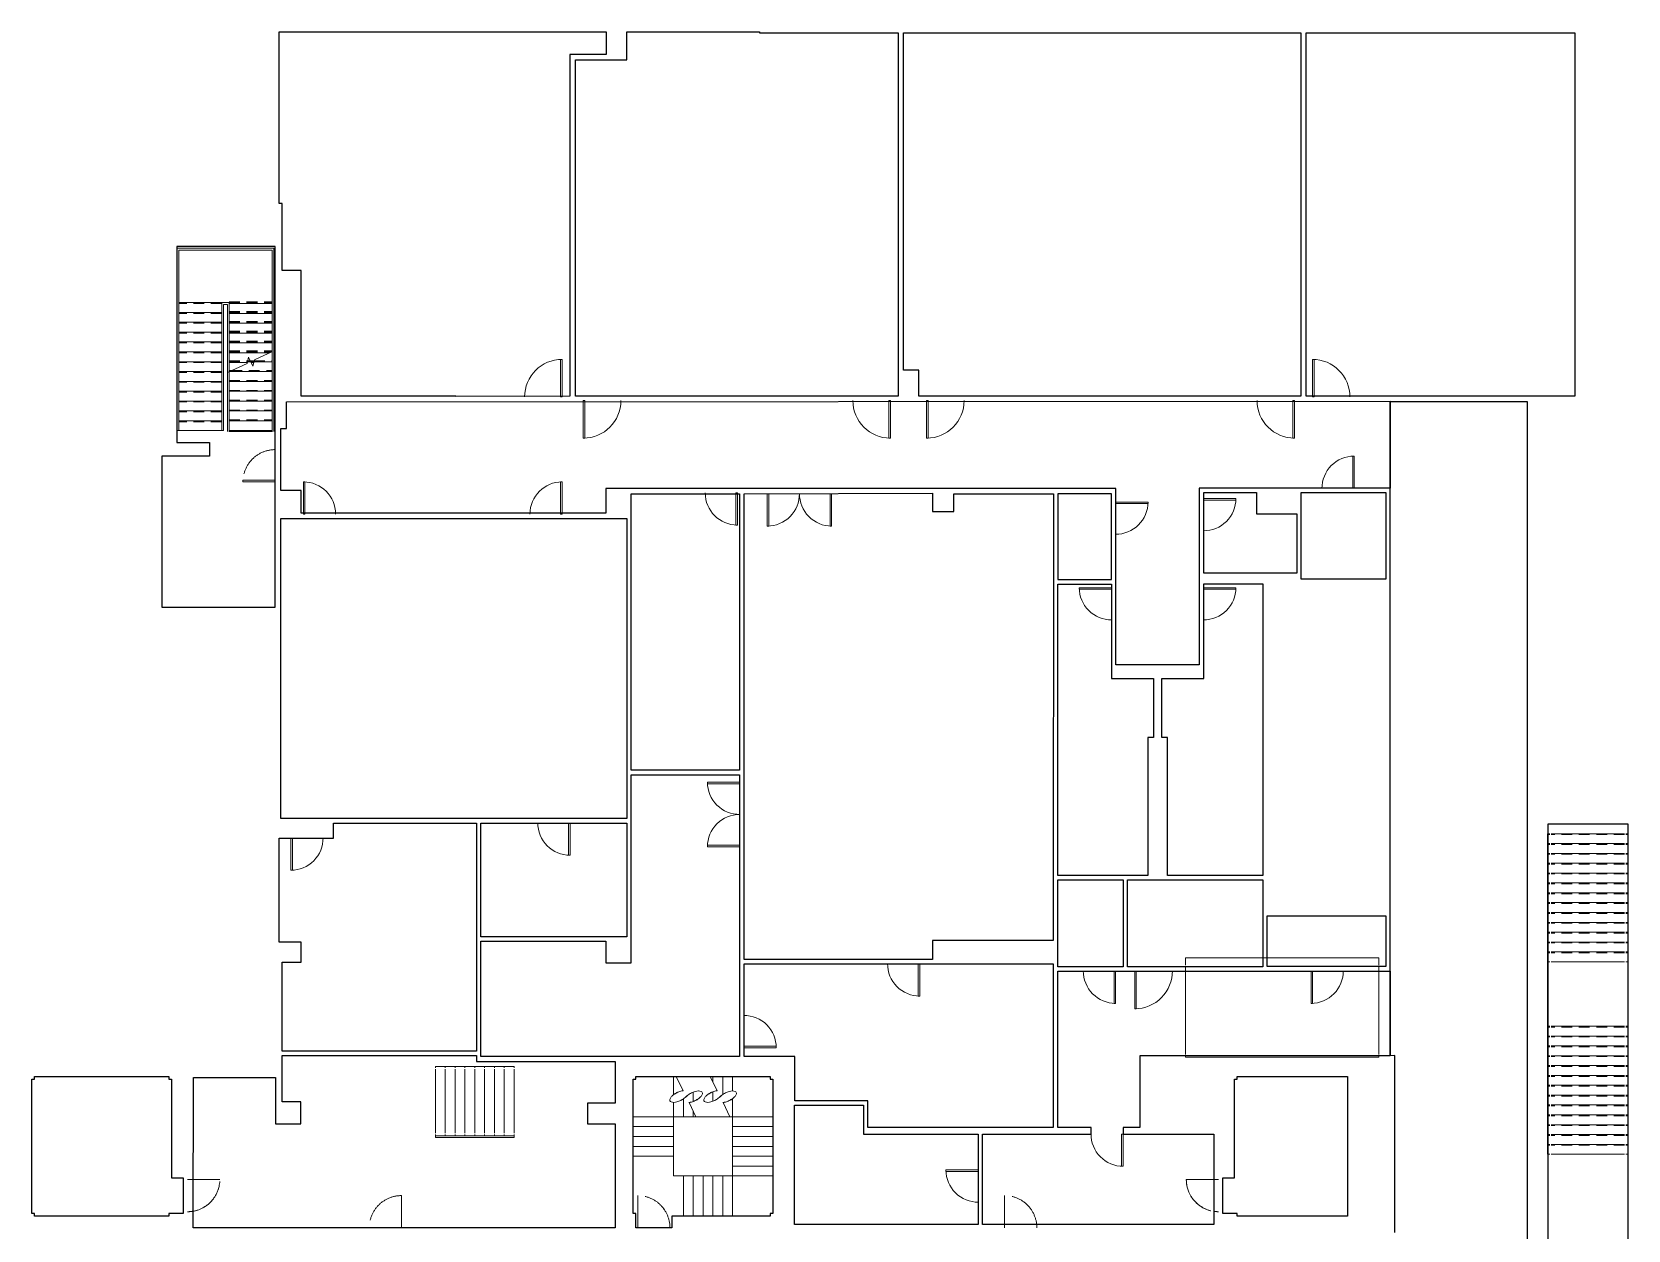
# Model space of a CAD drawing. Header units: inches. Extents: x 1472 to 5724, y 569 to 5704.
# Drawn here: x 1472 to 3255, y 3910 to 5248 of the extents above; entities that cross this region are included whole.
import ezdxf

# ---------------------------------------------------------------- set-up
doc = ezdxf.new("R2010")
doc.units = ezdxf.units.IN
doc.header["$LTSCALE"] = 192
doc.header["$MEASUREMENT"] = 0
doc.linetypes.add('HIDDEN', pattern=[0.375, 0.25, -0.125])
doc.linetypes.add('Overhead - 1_16_', pattern=[0.101562, 0.0625, -0.039062])
for name, color, linetype, lineweight in [('A-DOOR', 3, 'CONTINUOUS', 9), ('A-DOOR-SWNG', 4, 'HIDDEN', 0), ('A-FLOR-STRS', 6, 'CONTINUOUS', 5)]:
    doc.layers.add(name, color=color, linetype=linetype, lineweight=lineweight)
doc.layers.add('A-SPAC-PPLN-AREA', color=7, linetype='CONTINUOUS', plot=False)

msp = doc.modelspace()

# ---------------------------------------------------------------- linework, layer by layer
at = {"layer": 'A-DOOR', "lineweight": 9}
for p, q in [((2062.6, 4882.7), (2064.4, 4882.7)), ((2062.6, 4840.7), (2062.6, 4882.7)), ((2064.4, 4840.7), (2064.4, 4882.7)), ((2904.5, 4882.7), (2902.7, 4882.7)), ((2902.7, 4840.7), (2902.7, 4882.7)), ((2904.5, 4840.7), (2904.5, 4882.7)), ((2062.6, 4840.7), (2064.4, 4840.7)), ((2089.7, 4836.7), (2088, 4836.7)), ((2088, 4836.7), (2088, 4794.7)), ((2089.7, 4836.7), (2089.7, 4794.7)), ((2429.4, 4836.7), (2431.2, 4836.7)), ((2429.4, 4836.7), (2429.4, 4794.7)), ((2431.2, 4836.7), (2431.2, 4794.7)), ((2473.3, 4836.7), (2471.5, 4836.7)), ((2471.5, 4836.7), (2471.5, 4794.7)), ((2473.3, 4836.7), (2473.3, 4794.7)), ((2881, 4836.7), (2882.8, 4836.7)), ((2881, 4836.7), (2881, 4794.7)), ((2882.8, 4836.7), (2882.8, 4794.7)), ((2904.5, 4840.7), (2902.7, 4840.7)), ((2089.7, 4794.7), (2088, 4794.7)), ((2429.4, 4794.7), (2431.2, 4794.7)), ((2473.3, 4794.7), (2471.5, 4794.7)), ((2881, 4794.7), (2882.8, 4794.7)), ((1776.9, 4745.9), (1775.2, 4745.9)), ((1775.2, 4709.9), (1775.2, 4745.9)), ((1776.9, 4709.9), (1776.9, 4745.9)), ((2062.6, 4745.9), (2064.4, 4745.9)), ((2062.6, 4709.9), (2062.6, 4745.9)), ((2064.4, 4709.9), (2064.4, 4745.9)), ((2258.5, 4733.6), (2260.2, 4733.6)), ((2258.5, 4733.6), (2258.5, 4697.6)), ((2260.2, 4733.6), (2260.2, 4697.6)), ((1776.9, 4709.9), (1775.2, 4709.9)), ((2062.6, 4709.9), (2064.4, 4709.9)), ((2258.5, 4697.6), (2260.2, 4697.6)), ((1645.8, 3966.7), (1652.2, 3966.7)), ((1652.2, 3966.7), (1681.8, 3966.7)), ((2792.7, 3966.7), (2761.8, 3966.7)), ((2797.8, 3966.7), (2792.7, 3966.7)), ((1884.8, 3912.7), (1884.8, 3948.7)), ((2148.8, 3912.7), (2148.8, 3948.7))]:
    msp.add_line(p, q, dxfattribs=at)
at = {"layer": 'A-DOOR', "lineweight": 20}
for p, q in [((2947.7, 4774.7), (2947.7, 4738.7)), ((2949.4, 4774.7), (2947.7, 4774.7)), ((2949.4, 4738.7), (2949.4, 4774.7)), ((1707.7, 4747.7), (1743.7, 4747.7)), ((1707.7, 4745.9), (1707.7, 4747.7)), ((1743.7, 4745.9), (1707.7, 4745.9)), ((1743.7, 4747.7), (1743.7, 4745.9)), ((2295.3, 4732.5), (2293.5, 4732.5)), ((2293.5, 4732.5), (2293.5, 4696.5)), ((2295.3, 4696.5), (2295.3, 4732.5)), ((2363.8, 4732.5), (2365.5, 4732.5)), ((2363.8, 4696.5), (2363.8, 4732.5)), ((2365.5, 4732.5), (2365.5, 4696.5)), ((2781.2, 4725.6), (2781.2, 4727.3)), ((2781.2, 4727.3), (2817.2, 4727.3)), ((2817.2, 4727.3), (2817.2, 4725.6)), ((2947.7, 4738.7), (2949.4, 4738.7)), ((2683, 4721.6), (2683, 4723.3)), ((2683, 4723.3), (2719, 4723.3)), ((2719, 4721.6), (2683, 4721.6)), ((2719, 4723.3), (2719, 4721.6)), ((2817.2, 4725.6), (2781.2, 4725.6)), ((2293.5, 4696.5), (2295.3, 4696.5)), ((2365.5, 4696.5), (2363.8, 4696.5)), ((2642.1, 4627.7), (2642.1, 4626)), ((2678.1, 4627.7), (2642.1, 4627.7)), ((2642.1, 4626), (2678.1, 4626)), ((2678.1, 4626), (2678.1, 4627.7)), ((2781.2, 4626), (2781.2, 4627.7)), ((2781.2, 4627.7), (2817.2, 4627.7)), ((2817.2, 4626), (2781.2, 4626)), ((2817.2, 4627.7), (2817.2, 4626)), ((2226.7, 4410.4), (2226.7, 4408.6)), ((2262.7, 4410.4), (2226.7, 4410.4)), ((2226.7, 4408.6), (2262.7, 4408.6)), ((2262.7, 4408.6), (2262.7, 4410.4)), ((2071.4, 4364.8), (2073.2, 4364.8)), ((2071.4, 4328.8), (2071.4, 4364.8)), ((2073.2, 4364.8), (2073.2, 4328.8)), ((1762.9, 4348.1), (1761.2, 4348.1)), ((1761.2, 4348.1), (1761.2, 4312.1)), ((1762.9, 4312.1), (1762.9, 4348.1)), ((2226.7, 4340.1), (2262.7, 4340.1)), ((2226.7, 4338.4), (2226.7, 4340.1)), ((2262.7, 4338.4), (2226.7, 4338.4)), ((2262.7, 4340.1), (2262.7, 4338.4)), ((2073.2, 4328.8), (2071.4, 4328.8)), ((1761.2, 4312.1), (1762.9, 4312.1)), ((2462.3, 4207.5), (2464, 4207.5)), ((2462.3, 4171.5), (2462.3, 4207.5)), ((2464, 4207.5), (2464, 4171.5)), ((2681, 4199.4), (2682.7, 4199.4)), ((2681, 4163.4), (2681, 4199.4)), ((2682.7, 4199.4), (2682.7, 4163.4)), ((2705.9, 4199.4), (2704.2, 4199.4)), ((2704.2, 4199.4), (2704.2, 4157.4)), ((2705.9, 4157.4), (2705.9, 4199.4)), ((2902.9, 4199.4), (2901.2, 4199.4)), ((2901.2, 4199.4), (2901.2, 4163.4)), ((2902.9, 4163.4), (2902.9, 4199.4)), ((2464, 4171.5), (2462.3, 4171.5)), ((2682.7, 4163.4), (2681, 4163.4)), ((2704.2, 4157.4), (2705.9, 4157.4)), ((2901.2, 4163.4), (2902.9, 4163.4)), ((2267.6, 4115.6), (2267.6, 4113.9)), ((2303.6, 4115.6), (2267.6, 4115.6)), ((2267.6, 4113.9), (2303.6, 4113.9)), ((2303.6, 4113.9), (2303.6, 4115.6)), ((2689.5, 4017.4), (2691.3, 4017.4)), ((2689.5, 3981.4), (2689.5, 4017.4)), ((2691.3, 4017.4), (2691.3, 3981.4)), ((2691.3, 3981.4), (2689.5, 3981.4)), ((2493.2, 3977.3), (2493.2, 3975.6)), ((2529.2, 3977.3), (2493.2, 3977.3)), ((2493.2, 3975.6), (2529.2, 3975.6)), ((2529.2, 3975.6), (2529.2, 3977.3))]:
    msp.add_line(p, q, dxfattribs=at)
at = {"layer": 'A-DOOR'}
for p, q in [((1645.8, 3966.7), (1681.8, 3966.7)), ((2797.8, 3966.7), (2761.8, 3966.7)), ((1884.8, 3912.7), (1884.8, 3948.7)), ((2148.8, 3912.7), (2148.8, 3948.7)), ((2558.8, 3912.7), (2558.8, 3948.7))]:
    msp.add_line(p, q, dxfattribs=at)
at = {"layer": 'A-DOOR', "lineweight": 9}
for centre, radius, start, end in [((2064.4, 4840.7), 42, 90, 180), ((2902.7, 4840.7), 42, 0, 90), ((2088, 4836.7), 42, 270, 0), ((2431.2, 4836.7), 42, 180, 270), ((2471.5, 4836.7), 42, 270, 0), ((2882.8, 4836.7), 42, 180, 270), ((2949.4, 4738.7), 36, 90, 180.5), ((1775.2, 4709.9), 36, 0, 90), ((2064.4, 4709.9), 36, 90, 180), ((2260.2, 4733.6), 36, 180, 270), ((2293.5, 4732.5), 36, 270, 0.5), ((2365.5, 4732.5), 36, 179.5, 270), ((2781.2, 4727.3), 36, 269.5, 0), ((2683, 4723.3), 36, 269.5, 0), ((2678.1, 4627.7), 36, 180, 270.5), ((2781.2, 4627.7), 36, 269.5, 0), ((2262.7, 4410.4), 36, 180, 270.5), ((2262.7, 4338.4), 36, 89.5, 180), ((2073.2, 4364.8), 36, 179.5, 270), ((1761.2, 4348.1), 36, 270, 0.5), ((2464, 4207.5), 36, 179.5, 270), ((2682.7, 4199.4), 36, 179.5, 270), ((2704.2, 4199.4), 42, 270, 0.5), ((2901.2, 4199.4), 36, 270, 0.5), ((2267.6, 4113.9), 36, 0, 90.5), ((2691.3, 4017.4), 36, 179.5, 270), ((2529.2, 3977.3), 36, 180, 270.5)]:
    msp.add_arc(centre, radius, start, end, dxfattribs=at)
at = {"layer": 'A-DOOR-SWNG'}
for centre, start, end in [((1743.7, 4745.9), 89.5, 180), ((1645.8, 3966.7), 270, 0), ((1645.8, 3966.7), 280.2176, 0), ((2797.8, 3966.7), 180, 270), ((2797.8, 3966.7), 180, 261.7829), ((1884.8, 3912.7), 90, 180), ((1884.8, 3912.7), 90, 180), ((2148.8, 3912.7), 0, 90), ((2148.8, 3912.7), 0.0446, 90), ((2558.8, 3912.7), 360, 90), ((1645.8, 3966.7), 270, 280.2176), ((2797.8, 3966.7), 261.7829, 270)]:
    msp.add_arc(centre, 36, start, end, dxfattribs=at)
at = {"layer": 'A-FLOR-STRS'}
for p, q in [((1742.3, 5006.8), (1633.9, 5006.8)), ((1635.9, 5004.8), (1635.9, 4954.8)), ((1740.3, 5004.8), (1635.9, 5004.8)), ((1740.3, 4947.4), (1740.3, 5004.8)), ((1742.3, 4947.4), (1742.3, 5006.8)), ((1635.9, 4954.8), (1635.9, 4946.1)), ((1635.9, 4946.1), (1635.9, 4935.1)), ((1683.9, 4946.1), (1635.9, 4946.1)), ((1685.9, 4946.1), (1683.9, 4946.1)), ((1683.9, 4946.1), (1683.9, 4935.1)), ((1685.9, 4946.1), (1692.3, 4946.1)), ((1685.9, 4944.1), (1685.9, 4803.1)), ((1685.9, 4944.1), (1690.3, 4944.1)), ((1690.3, 4868), (1690.3, 4944.1)), ((1692.3, 4944.1), (1692.3, 4946.1)), ((1692.3, 4945.1), (1740.3, 4945.1)), ((1692.3, 4934.1), (1692.3, 4944.1)), ((1740.3, 4945.1), (1740.3, 4947.4)), ((1740.3, 4934.1), (1740.3, 4945.1)), ((1742.3, 4892.2), (1742.3, 4947.4)), ((1635.9, 4935.1), (1635.9, 4924.1)), ((1683.9, 4935.1), (1635.9, 4935.1)), ((1635.9, 4924.1), (1635.9, 4913.1)), ((1683.9, 4924.1), (1635.9, 4924.1)), ((1683.9, 4935.1), (1683.9, 4924.1)), ((1683.9, 4924.1), (1683.9, 4913.1)), ((1692.3, 4923.1), (1692.3, 4934.1)), ((1692.3, 4934.1), (1740.3, 4934.1)), ((1692.3, 4912.1), (1692.3, 4923.1)), ((1692.3, 4923.1), (1740.3, 4923.1)), ((1740.3, 4923.1), (1740.3, 4934.1)), ((1740.3, 4912.1), (1740.3, 4923.1)), ((1635.9, 4913.1), (1635.9, 4902.1)), ((1683.9, 4913.1), (1635.9, 4913.1)), ((1683.9, 4913.1), (1683.9, 4902.1)), ((1692.3, 4901.1), (1692.3, 4912.1)), ((1692.3, 4912.1), (1740.3, 4912.1)), ((1740.3, 4901.1), (1740.3, 4912.1)), ((1635.9, 4902.1), (1635.9, 4891.1)), ((1683.9, 4902.1), (1635.9, 4902.1)), ((1635.9, 4891.1), (1635.9, 4880.1)), ((1683.9, 4891.1), (1635.9, 4891.1)), ((1683.9, 4902.1), (1683.9, 4891.1)), ((1683.9, 4891.1), (1683.9, 4880.1)), ((1692.3, 4890.1), (1692.3, 4901.1)), ((1692.3, 4901.1), (1740.3, 4901.1)), ((1692.3, 4879.1), (1692.3, 4890.1)), ((1692.3, 4890.1), (1737.7, 4890.1)), ((1740.5, 4891.4), (1720.4, 4882)), ((1739.9, 4891.1), (1740.3, 4891.1)), ((1740.3, 4891.3), (1740.3, 4901.1)), ((1740.3, 4891.1), (1740.3, 4891.3)), ((1740.3, 4880.1), (1740.3, 4891.1)), ((1742.3, 4892.2), (1742, 4892.1)), ((1742.3, 4803.1), (1742.3, 4892.2)), ((1635.9, 4880.1), (1635.9, 4869.1)), ((1683.9, 4880.1), (1635.9, 4880.1)), ((1683.9, 4880.1), (1683.9, 4869.1)), ((1712.2, 4878.2), (1690.3, 4868)), ((1692.3, 4868.9), (1692.3, 4879.1)), ((1692.3, 4879.1), (1712.4, 4879.1)), ((1713.9, 4885.2), (1712.2, 4878.2)), ((1712.7, 4880.1), (1716.3, 4880.1)), ((1718.7, 4875), (1713.9, 4885.2)), ((1716.8, 4879.1), (1719.7, 4879.1)), ((1720.4, 4882), (1718.7, 4875)), ((1719.9, 4880.1), (1740.3, 4880.1)), ((1740.3, 4869.1), (1740.3, 4880.1)), ((1635.9, 4869.1), (1635.9, 4858.1)), ((1683.9, 4869.1), (1635.9, 4869.1)), ((1635.9, 4858.1), (1635.9, 4847.1)), ((1683.9, 4858.1), (1635.9, 4858.1)), ((1683.9, 4869.1), (1683.9, 4858.1)), ((1683.9, 4858.1), (1683.9, 4847.1)), ((1690.3, 4803.1), (1690.3, 4868)), ((1692.3, 4858.1), (1692.3, 4868.9)), ((1692.3, 4847.1), (1692.3, 4858.1)), ((1692.3, 4858.1), (1740.3, 4858.1)), ((1692.7, 4869.1), (1740.3, 4869.1)), ((1740.3, 4858.1), (1740.3, 4869.1)), ((1740.3, 4847.1), (1740.3, 4858.1)), ((1635.9, 4847.1), (1635.9, 4836.1)), ((1683.9, 4847.1), (1635.9, 4847.1)), ((1635.9, 4836.1), (1635.9, 4825.1)), ((1683.9, 4836.1), (1635.9, 4836.1)), ((1683.9, 4847.1), (1683.9, 4836.1)), ((1683.9, 4836.1), (1683.9, 4825.1)), ((1692.3, 4836.1), (1692.3, 4847.1)), ((1692.3, 4847.1), (1740.3, 4847.1)), ((1692.3, 4825.1), (1692.3, 4836.1)), ((1692.3, 4836.1), (1740.3, 4836.1)), ((1740.3, 4836.1), (1740.3, 4847.1)), ((1740.3, 4825.1), (1740.3, 4836.1)), ((1635.9, 4825.1), (1635.9, 4814.1)), ((1683.9, 4825.1), (1635.9, 4825.1)), ((1683.9, 4825.1), (1683.9, 4814.1)), ((1692.3, 4814.1), (1692.3, 4825.1)), ((1692.3, 4825.1), (1740.3, 4825.1)), ((1740.3, 4814.1), (1740.3, 4825.1)), ((1633.9, 4803.1), (1634.2, 4803.1)), ((1635.7, 4803.1), (1635.9, 4803.1)), ((1635.9, 4814.1), (1635.9, 4803.1)), ((1683.9, 4814.1), (1635.9, 4814.1)), ((1683.9, 4803.1), (1635.9, 4803.1)), ((1683.9, 4814.1), (1683.9, 4803.1)), ((1683.9, 4803.1), (1684.2, 4803.1)), ((1685.7, 4803.1), (1685.9, 4803.1)), ((1690.3, 4802.1), (1690.3, 4803.1)), ((1690.3, 4803.1), (1690.5, 4803.1)), ((1690.3, 4802.1), (1690.5, 4802.1)), ((1692, 4803.1), (1692.3, 4803.1)), ((1692, 4802.1), (1692.3, 4802.1)), ((1692.3, 4803.1), (1692.3, 4814.1)), ((1692.3, 4814.1), (1740.3, 4814.1)), ((1692.3, 4802.1), (1692.3, 4803.1)), ((1692.3, 4803.1), (1740.3, 4803.1)), ((1692.3, 4802.1), (1740.3, 4802.1)), ((1740.3, 4803.1), (1740.3, 4814.1)), ((1740.3, 4802.1), (1740.3, 4803.1)), ((1740.3, 4803.1), (1740.5, 4803.1)), ((1740.3, 4802.1), (1740.5, 4802.1)), ((1742, 4803.1), (1742.3, 4803.1)), ((1742, 4802.1), (1742.3, 4802.1)), ((1742.3, 4802.1), (1742.3, 4803.1)), ((3166, 4352.9), (3165.5, 4352.9)), ((3165.5, 4352.9), (3165.5, 4341.9)), ((3168, 4352.9), (3166.5, 4352.9)), ((3251.5, 4352.9), (3169.5, 4352.9)), ((3254.4, 4352.9), (3253, 4352.9)), ((3255.5, 4352.9), (3254.9, 4352.9)), ((3255.5, 4352.9), (3255.5, 4341.9)), ((3165.5, 4341.9), (3165.5, 4330.9)), ((3166, 4341.9), (3165.5, 4341.9)), ((3168, 4341.9), (3166.5, 4341.9)), ((3251.5, 4341.9), (3169.5, 4341.9)), ((3254.4, 4341.9), (3253, 4341.9)), ((3255.5, 4341.9), (3254.9, 4341.9)), ((3255.5, 4341.9), (3255.5, 4330.9)), ((3165.5, 4330.9), (3165.5, 4319.9)), ((3166, 4330.9), (3165.5, 4330.9)), ((3165.5, 4319.9), (3165.5, 4308.9)), ((3166, 4319.9), (3165.5, 4319.9)), ((3168, 4330.9), (3166.5, 4330.9)), ((3168, 4319.9), (3166.5, 4319.9)), ((3251.5, 4330.9), (3169.5, 4330.9)), ((3251.5, 4319.9), (3169.5, 4319.9)), ((3254.4, 4330.9), (3253, 4330.9)), ((3254.4, 4319.9), (3253, 4319.9)), ((3255.5, 4330.9), (3254.9, 4330.9)), ((3255.5, 4319.9), (3254.9, 4319.9)), ((3255.5, 4330.9), (3255.5, 4319.9)), ((3255.5, 4319.9), (3255.5, 4308.9)), ((3165.5, 4308.9), (3165.5, 4297.9)), ((3166, 4308.9), (3165.5, 4308.9)), ((3168, 4308.9), (3166.5, 4308.9)), ((3251.5, 4308.9), (3169.5, 4308.9)), ((3254.4, 4308.9), (3253, 4308.9)), ((3255.5, 4308.9), (3254.9, 4308.9)), ((3255.5, 4308.9), (3255.5, 4297.9)), ((3165.5, 4297.9), (3165.5, 4286.9)), ((3166, 4297.9), (3165.5, 4297.9)), ((3165.5, 4286.9), (3165.5, 4275.9)), ((3166, 4286.9), (3165.5, 4286.9)), ((3168, 4297.9), (3166.5, 4297.9)), ((3168, 4286.9), (3166.5, 4286.9)), ((3251.5, 4297.9), (3169.5, 4297.9)), ((3251.5, 4286.9), (3169.5, 4286.9)), ((3254.4, 4297.9), (3253, 4297.9)), ((3254.4, 4286.9), (3253, 4286.9)), ((3255.5, 4297.9), (3254.9, 4297.9)), ((3255.5, 4286.9), (3254.9, 4286.9)), ((3255.5, 4297.9), (3255.5, 4286.9)), ((3255.5, 4286.9), (3255.5, 4275.9)), ((3165.5, 4275.9), (3165.5, 4264.9)), ((3166, 4275.9), (3165.5, 4275.9)), ((3165.5, 4264.9), (3165.5, 4253.9)), ((3166, 4264.9), (3165.5, 4264.9)), ((3168, 4275.9), (3166.5, 4275.9)), ((3168, 4264.9), (3166.5, 4264.9)), ((3251.5, 4275.9), (3169.5, 4275.9)), ((3251.5, 4264.9), (3169.5, 4264.9)), ((3254.4, 4275.9), (3253, 4275.9)), ((3254.4, 4264.9), (3253, 4264.9)), ((3255.5, 4275.9), (3254.9, 4275.9)), ((3255.5, 4264.9), (3254.9, 4264.9)), ((3255.5, 4275.9), (3255.5, 4264.9)), ((3255.5, 4264.9), (3255.5, 4253.9)), ((3165.5, 4253.9), (3165.5, 4242.9)), ((3166, 4253.9), (3165.5, 4253.9)), ((3168, 4253.9), (3166.5, 4253.9)), ((3251.5, 4253.9), (3169.5, 4253.9)), ((3254.4, 4253.9), (3253, 4253.9)), ((3255.5, 4253.9), (3254.9, 4253.9)), ((3255.5, 4253.9), (3255.5, 4242.9)), ((3165.5, 4242.9), (3165.5, 4231.9)), ((3166, 4242.9), (3165.5, 4242.9)), ((3165.5, 4231.9), (3165.5, 4220.9)), ((3166, 4231.9), (3165.5, 4231.9)), ((3168, 4242.9), (3166.5, 4242.9)), ((3168, 4231.9), (3166.5, 4231.9)), ((3251.5, 4242.9), (3169.5, 4242.9)), ((3251.5, 4231.9), (3169.5, 4231.9)), ((3254.4, 4242.9), (3253, 4242.9)), ((3254.4, 4231.9), (3253, 4231.9)), ((3255.5, 4242.9), (3254.9, 4242.9)), ((3255.5, 4231.9), (3254.9, 4231.9)), ((3255.5, 4242.9), (3255.5, 4231.9)), ((3255.5, 4231.9), (3255.5, 4220.9)), ((2976.8, 4214.1), (2760.8, 4214.1)), ((2760.8, 4214.1), (2760.8, 4205.9)), ((2976.8, 4205.9), (2976.8, 4214.1)), ((3165.5, 4220.9), (3165.5, 4209.9)), ((3166, 4220.9), (3165.5, 4220.9)), ((3165.5, 4209.9), (3165.5, 4137.9)), ((3166, 4209.9), (3165.5, 4209.9)), ((3168, 4220.9), (3166.5, 4220.9)), ((3168, 4209.9), (3166.5, 4209.9)), ((3251.5, 4220.9), (3169.5, 4220.9)), ((3251.5, 4209.9), (3169.5, 4209.9)), ((3254.4, 4220.9), (3253, 4220.9)), ((3254.4, 4209.9), (3253, 4209.9)), ((3255.5, 4220.9), (3254.9, 4220.9)), ((3255.5, 4209.9), (3254.9, 4209.9)), ((3255.5, 4220.9), (3255.5, 4209.9)), ((3255.5, 4137.9), (3255.5, 4209.9)), ((2760.8, 4204.4), (2760.8, 4106.4)), ((2976.8, 4106.4), (2976.8, 4204.4)), ((3166, 4137.9), (3165.5, 4137.9)), ((3165.5, 4137.9), (3165.5, 4126.9)), ((3165.5, 4126.9), (3165.5, 4115.9)), ((3166, 4126.9), (3165.5, 4126.9)), ((3168, 4137.9), (3166.5, 4137.9)), ((3168, 4126.9), (3166.5, 4126.9)), ((3251.5, 4137.9), (3169.5, 4137.9)), ((3251.5, 4126.9), (3169.5, 4126.9)), ((3254.4, 4137.9), (3253, 4137.9)), ((3254.4, 4126.9), (3253, 4126.9)), ((3255.5, 4137.9), (3254.9, 4137.9)), ((3255.5, 4126.9), (3254.9, 4126.9)), ((3255.5, 4137.9), (3255.5, 4126.9)), ((3255.5, 4126.9), (3255.5, 4115.9)), ((2760.8, 4104.9), (2760.8, 4103.4)), ((2760.8, 4103.4), (2976.8, 4103.4)), ((2976.8, 4103.4), (2976.8, 4104.9)), ((3165.5, 4115.9), (3165.5, 4104.9)), ((3166, 4115.9), (3165.5, 4115.9)), ((3165.5, 4104.9), (3165.5, 4093.9)), ((3166, 4104.9), (3165.5, 4104.9)), ((3168, 4115.9), (3166.5, 4115.9)), ((3168, 4104.9), (3166.5, 4104.9)), ((3251.5, 4115.9), (3169.5, 4115.9)), ((3251.5, 4104.9), (3169.5, 4104.9)), ((3254.4, 4115.9), (3253, 4115.9)), ((3254.4, 4104.9), (3253, 4104.9)), ((3255.5, 4115.9), (3254.9, 4115.9)), ((3255.5, 4104.9), (3254.9, 4104.9)), ((3255.5, 4115.9), (3255.5, 4104.9)), ((3255.5, 4104.9), (3255.5, 4093.9)), ((1922.7, 4091.3), (1922.7, 4092.8)), ((1933.7, 4092.8), (1922.7, 4092.8)), ((1922.7, 4018.6), (1922.7, 4089.8)), ((1944.7, 4092.8), (1933.7, 4092.8)), ((1933.7, 4092.8), (1933.7, 4091.3)), ((1933.7, 4089.8), (1933.7, 4018.6)), ((1955.7, 4092.8), (1944.7, 4092.8)), ((1944.7, 4092.8), (1944.7, 4091.3)), ((1944.7, 4089.8), (1944.7, 4018.6)), ((1966.7, 4092.8), (1955.7, 4092.8)), ((1955.7, 4092.8), (1955.7, 4091.3)), ((1955.7, 4089.8), (1955.7, 4018.6)), ((1977.7, 4092.8), (1966.7, 4092.8)), ((1966.7, 4092.8), (1966.7, 4091.3)), ((1966.7, 4089.8), (1966.7, 4018.6)), ((1988.7, 4092.8), (1977.7, 4092.8)), ((1977.7, 4092.8), (1977.7, 4091.3)), ((1977.7, 4089.8), (1977.7, 4018.6)), ((1999.7, 4092.8), (1988.7, 4092.8)), ((1988.7, 4092.8), (1988.7, 4091.3)), ((1988.7, 4089.8), (1988.7, 4018.6)), ((2010.7, 4092.8), (1999.7, 4092.8)), ((1999.7, 4092.8), (1999.7, 4091.3)), ((1999.7, 4089.8), (1999.7, 4018.6)), ((2010.7, 4091.3), (2010.7, 4092.8)), ((2010.7, 4018.6), (2010.7, 4089.8)), ((3165.5, 4093.9), (3165.5, 4082.9)), ((3166, 4093.9), (3165.5, 4093.9)), ((3168, 4093.9), (3166.5, 4093.9)), ((3251.5, 4093.9), (3169.5, 4093.9)), ((3254.4, 4093.9), (3253, 4093.9)), ((3255.5, 4093.9), (3254.9, 4093.9)), ((3255.5, 4093.9), (3255.5, 4082.9)), ((2188.8, 4061.4), (2188.8, 4081.7)), ((2191.8, 4081.7), (2199.6, 4065.8)), ((2229.8, 4081.7), (2237.6, 4065.8)), ((2232.8, 4075.6), (2232.8, 4081.7)), ((2243.8, 4061.7), (2243.8, 4081.7)), ((2254.8, 4065.6), (2254.8, 4081.7)), ((3165.5, 4082.9), (3165.5, 4071.9)), ((3166, 4082.9), (3165.5, 4082.9)), ((3165.5, 4071.9), (3165.5, 4060.9)), ((3166, 4071.9), (3165.5, 4071.9)), ((3168, 4082.9), (3166.5, 4082.9)), ((3168, 4071.9), (3166.5, 4071.9)), ((3251.5, 4082.9), (3169.5, 4082.9)), ((3251.5, 4071.9), (3169.5, 4071.9)), ((3254.4, 4082.9), (3253, 4082.9)), ((3254.4, 4071.9), (3253, 4071.9)), ((3255.5, 4082.9), (3254.9, 4082.9)), ((3255.5, 4071.9), (3254.9, 4071.9)), ((3255.5, 4082.9), (3255.5, 4071.9)), ((3255.5, 4071.9), (3255.5, 4060.9)), ((2188.8, 4036.7), (2188.8, 4052.8)), ((2199.8, 4036.7), (2199.8, 4056.7)), ((2206.1, 4052.6), (2213.8, 4036.7)), ((2210.8, 4053.8), (2210.8, 4064.3)), ((2232.8, 4054.1), (2232.8, 4064.6)), ((2244.1, 4052.6), (2251.8, 4036.7)), ((2254.8, 4036.7), (2254.8, 4057)), ((3165.5, 4060.9), (3165.5, 4049.9)), ((3166, 4060.9), (3165.5, 4060.9)), ((3165.5, 4049.9), (3165.5, 4038.9)), ((3166, 4049.9), (3165.5, 4049.9)), ((3168, 4060.9), (3166.5, 4060.9)), ((3168, 4049.9), (3166.5, 4049.9)), ((3251.5, 4060.9), (3169.5, 4060.9)), ((3251.5, 4049.9), (3169.5, 4049.9)), ((3254.4, 4060.9), (3253, 4060.9)), ((3254.4, 4049.9), (3253, 4049.9)), ((3255.5, 4060.9), (3254.9, 4060.9)), ((3255.5, 4049.9), (3254.9, 4049.9)), ((3255.5, 4060.9), (3255.5, 4049.9)), ((3255.5, 4049.9), (3255.5, 4038.9)), ((2188.8, 4036.7), (2143.8, 4036.7)), ((2188.8, 3970.7), (2188.8, 4036.7)), ((2254.8, 4036.7), (2188.8, 4036.7)), ((2210.8, 4036.7), (2210.8, 4042.8)), ((2299.8, 4036.7), (2254.8, 4036.7)), ((2254.8, 3970.7), (2254.8, 4036.7)), ((3165.5, 4038.9), (3165.5, 4027.9)), ((3166, 4038.9), (3165.5, 4038.9)), ((3168, 4038.9), (3166.5, 4038.9)), ((3251.5, 4038.9), (3169.5, 4038.9)), ((3254.4, 4038.9), (3253, 4038.9)), ((3255.5, 4038.9), (3254.9, 4038.9)), ((3255.5, 4038.9), (3255.5, 4027.9)), ((1922.7, 4015.6), (1922.7, 4017.1)), ((1922.7, 4013.6), (1922.7, 4015.6)), ((2010.7, 4015.6), (1922.7, 4015.6)), ((1922.7, 4013.6), (2010.7, 4013.6)), ((1933.7, 4017.1), (1933.7, 4015.6)), ((1944.7, 4017.1), (1944.7, 4015.6)), ((1955.7, 4017.1), (1955.7, 4015.6)), ((1966.7, 4017.1), (1966.7, 4015.6)), ((1977.7, 4017.1), (1977.7, 4015.6)), ((1988.7, 4017.1), (1988.7, 4015.6)), ((1999.7, 4017.1), (1999.7, 4015.6)), ((2010.7, 4015.6), (2010.7, 4017.1)), ((2010.7, 4013.6), (2010.7, 4015.6)), ((2188.8, 4025.7), (2143.8, 4025.7)), ((2188.8, 4014.7), (2143.8, 4014.7)), ((2299.8, 4025.7), (2254.8, 4025.7)), ((2299.8, 4014.7), (2254.8, 4014.7)), ((3165.5, 4027.9), (3165.5, 4016.9)), ((3166, 4027.9), (3165.5, 4027.9)), ((3165.5, 4016.9), (3165.5, 4005.9)), ((3166, 4016.9), (3165.5, 4016.9)), ((3168, 4027.9), (3166.5, 4027.9)), ((3168, 4016.9), (3166.5, 4016.9)), ((3251.5, 4027.9), (3169.5, 4027.9)), ((3251.5, 4016.9), (3169.5, 4016.9)), ((3254.4, 4027.9), (3253, 4027.9)), ((3254.4, 4016.9), (3253, 4016.9)), ((3255.5, 4027.9), (3254.9, 4027.9)), ((3255.5, 4016.9), (3254.9, 4016.9)), ((3255.5, 4027.9), (3255.5, 4016.9)), ((3255.5, 4016.9), (3255.5, 4005.9)), ((2188.8, 4003.7), (2143.8, 4003.7)), ((2299.8, 4003.7), (2254.8, 4003.7)), ((3165.5, 4005.9), (3165.5, 3994.9)), ((3166, 4005.9), (3165.5, 4005.9)), ((3168, 4005.9), (3166.5, 4005.9)), ((3251.5, 4005.9), (3169.5, 4005.9)), ((3254.4, 4005.9), (3253, 4005.9)), ((3255.5, 4005.9), (3254.9, 4005.9)), ((3255.5, 4005.9), (3255.5, 3994.9)), ((2188.8, 3992.7), (2143.8, 3992.7)), ((2299.8, 3992.7), (2254.8, 3992.7)), ((2299.8, 3981.7), (2254.8, 3981.7)), ((3168, 3994.9), (3165.5, 3994.9)), ((3251.5, 3994.9), (3169.5, 3994.9)), ((3254.5, 3994.9), (3253, 3994.9)), ((3255.5, 3994.9), (3255, 3994.9)), ((2254.8, 3970.7), (2188.8, 3970.7)), ((2199.8, 3925.7), (2199.8, 3970.7)), ((2210.8, 3925.7), (2210.8, 3970.7)), ((2221.8, 3925.7), (2221.8, 3970.7)), ((2232.8, 3925.7), (2232.8, 3970.7)), ((2243.8, 3925.7), (2243.8, 3970.7)), ((2299.8, 3970.7), (2254.8, 3970.7)), ((2254.8, 3925.7), (2254.8, 3970.7))]:
    msp.add_line(p, q, dxfattribs=at)
at = {"layer": 'A-FLOR-STRS', "linetype": 'Overhead - 1_16_'}
for p, q in [((1633.9, 5006.8), (1633.9, 4955.2)), ((1742.3, 5006.8), (1633.9, 5006.8)), ((1635.9, 5004.8), (1635.9, 4955.2)), ((1740.3, 5004.8), (1635.9, 5004.8)), ((1740.3, 4948), (1740.3, 5004.8)), ((1742.3, 4948), (1742.3, 5006.8)), ((1633.9, 4955.2), (1633.9, 4803.1)), ((1635.9, 4955.2), (1635.9, 4803.1)), ((1683.9, 4946.1), (1635.9, 4946.1)), ((1683.9, 4945.1), (1635.9, 4945.1)), ((1683.9, 4945.1), (1635.9, 4945.1)), ((1685.9, 4946.1), (1683.9, 4946.1)), ((1683.9, 4946.1), (1683.9, 4803.1)), ((1685.9, 4946.1), (1692.3, 4946.1)), ((1685.9, 4944.1), (1685.9, 4803.1)), ((1685.9, 4944.1), (1690.3, 4944.1)), ((1690.3, 4868), (1690.3, 4944.1)), ((1692.3, 4947.1), (1740.3, 4947.1)), ((1692.3, 4946.1), (1740.3, 4946.1)), ((1692.3, 4944.1), (1692.3, 4946.1)), ((1692.3, 4946.1), (1740.3, 4946.1)), ((1692.3, 4944.1), (1692.3, 4946.1)), ((1692.3, 4868.9), (1692.3, 4944.1)), ((1740.3, 4891.3), (1740.3, 4948)), ((1742.3, 4892.2), (1742.3, 4948)), ((1683.9, 4935.1), (1635.9, 4935.1)), ((1683.9, 4934.1), (1635.9, 4934.1)), ((1683.9, 4934.1), (1635.9, 4934.1)), ((1683.9, 4924.1), (1635.9, 4924.1)), ((1683.9, 4923.1), (1635.9, 4923.1)), ((1683.9, 4923.1), (1635.9, 4923.1)), ((1692.3, 4936.1), (1740.3, 4936.1)), ((1692.3, 4935.1), (1740.3, 4935.1)), ((1692.3, 4935.1), (1740.3, 4935.1)), ((1692.3, 4925.1), (1740.3, 4925.1)), ((1692.3, 4924.1), (1740.3, 4924.1)), ((1692.3, 4924.1), (1740.3, 4924.1)), ((1683.9, 4913.1), (1635.9, 4913.1)), ((1683.9, 4912.1), (1635.9, 4912.1)), ((1683.9, 4912.1), (1635.9, 4912.1)), ((1692.3, 4914.1), (1740.3, 4914.1)), ((1692.3, 4913.1), (1740.3, 4913.1)), ((1692.3, 4913.1), (1740.3, 4913.1)), ((1683.9, 4902.1), (1635.9, 4902.1)), ((1683.9, 4901.1), (1635.9, 4901.1)), ((1683.9, 4901.1), (1635.9, 4901.1)), ((1683.9, 4891.1), (1635.9, 4891.1)), ((1683.9, 4890.1), (1635.9, 4890.1)), ((1683.9, 4890.1), (1635.9, 4890.1)), ((1692.3, 4903.1), (1740.3, 4903.1)), ((1692.3, 4902.1), (1740.3, 4902.1)), ((1692.3, 4902.1), (1740.3, 4902.1)), ((1692.3, 4892.1), (1740.3, 4892.1)), ((1692.3, 4891.1), (1739.9, 4891.1)), ((1692.3, 4891.1), (1739.9, 4891.1)), ((1683.9, 4880.1), (1635.9, 4880.1)), ((1683.9, 4879.1), (1635.9, 4879.1)), ((1683.9, 4879.1), (1635.9, 4879.1)), ((1692.3, 4881.1), (1712.9, 4881.1)), ((1692.3, 4880.1), (1712.7, 4880.1)), ((1692.3, 4880.1), (1712.7, 4880.1)), ((1692.3, 4870.1), (1694.8, 4870.1)), ((1694.8, 4870.1), (1740.3, 4870.1)), ((1712.9, 4881.1), (1715.8, 4881.1)), ((1715.8, 4881.1), (1720.1, 4881.1)), ((1716.3, 4880.1), (1719.9, 4880.1)), ((1716.3, 4880.1), (1719.9, 4880.1)), ((1720.1, 4881.1), (1740.3, 4881.1)), ((1683.9, 4869.1), (1635.9, 4869.1)), ((1683.9, 4868.1), (1635.9, 4868.1)), ((1683.9, 4868.1), (1635.9, 4868.1)), ((1683.9, 4858.1), (1635.9, 4858.1)), ((1683.9, 4857.1), (1635.9, 4857.1)), ((1683.9, 4857.1), (1635.9, 4857.1)), ((1692.3, 4869.1), (1692.7, 4869.1)), ((1692.3, 4869.1), (1692.7, 4869.1)), ((1692.3, 4859.1), (1740.3, 4859.1)), ((1683.9, 4847.1), (1635.9, 4847.1)), ((1683.9, 4846.1), (1635.9, 4846.1)), ((1683.9, 4846.1), (1635.9, 4846.1)), ((1683.9, 4836.1), (1635.9, 4836.1)), ((1683.9, 4835.1), (1635.9, 4835.1)), ((1683.9, 4835.1), (1635.9, 4835.1)), ((1692.3, 4848.1), (1740.3, 4848.1)), ((1692.3, 4837.1), (1740.3, 4837.1)), ((1683.9, 4825.1), (1635.9, 4825.1)), ((1683.9, 4824.1), (1635.9, 4824.1)), ((1683.9, 4824.1), (1635.9, 4824.1)), ((1692.3, 4826.1), (1740.3, 4826.1)), ((1633.9, 4803.1), (1635.9, 4803.1)), ((1683.9, 4814.1), (1635.9, 4814.1)), ((1683.9, 4813.1), (1635.9, 4813.1)), ((1683.9, 4813.1), (1635.9, 4813.1)), ((1683.9, 4803.1), (1635.9, 4803.1)), ((1683.9, 4803.1), (1685.9, 4803.1)), ((1692.3, 4815.1), (1740.3, 4815.1)), ((3166, 4351.9), (3165.5, 4351.9)), ((3166, 4340.9), (3165.5, 4340.9)), ((3168, 4351.9), (3166.5, 4351.9)), ((3168, 4340.9), (3166.5, 4340.9)), ((3251.5, 4351.9), (3169.5, 4351.9)), ((3251.5, 4340.9), (3169.5, 4340.9)), ((3254.4, 4351.9), (3253, 4351.9)), ((3254.4, 4340.9), (3253, 4340.9)), ((3255.5, 4351.9), (3254.9, 4351.9)), ((3255.5, 4340.9), (3254.9, 4340.9)), ((3166, 4329.9), (3165.5, 4329.9)), ((3166, 4318.9), (3165.5, 4318.9)), ((3168, 4329.9), (3166.5, 4329.9)), ((3168, 4318.9), (3166.5, 4318.9)), ((3251.5, 4329.9), (3169.5, 4329.9)), ((3251.5, 4318.9), (3169.5, 4318.9)), ((3254.4, 4329.9), (3253, 4329.9)), ((3254.4, 4318.9), (3253, 4318.9)), ((3255.5, 4329.9), (3254.9, 4329.9)), ((3255.5, 4318.9), (3254.9, 4318.9)), ((3166, 4307.9), (3165.5, 4307.9)), ((3168, 4307.9), (3166.5, 4307.9)), ((3251.5, 4307.9), (3169.5, 4307.9)), ((3254.4, 4307.9), (3253, 4307.9)), ((3255.5, 4307.9), (3254.9, 4307.9)), ((3166, 4296.9), (3165.5, 4296.9)), ((3166, 4285.9), (3165.5, 4285.9)), ((3168, 4296.9), (3166.5, 4296.9)), ((3168, 4285.9), (3166.5, 4285.9)), ((3251.5, 4296.9), (3169.5, 4296.9)), ((3251.5, 4285.9), (3169.5, 4285.9)), ((3254.4, 4296.9), (3253, 4296.9)), ((3254.4, 4285.9), (3253, 4285.9)), ((3255.5, 4296.9), (3254.9, 4296.9)), ((3255.5, 4285.9), (3254.9, 4285.9)), ((3166, 4274.9), (3165.5, 4274.9)), ((3166, 4263.9), (3165.5, 4263.9)), ((3168, 4274.9), (3166.5, 4274.9)), ((3168, 4263.9), (3166.5, 4263.9)), ((3251.5, 4274.9), (3169.5, 4274.9)), ((3251.5, 4263.9), (3169.5, 4263.9)), ((3254.4, 4274.9), (3253, 4274.9)), ((3254.4, 4263.9), (3253, 4263.9)), ((3255.5, 4274.9), (3254.9, 4274.9)), ((3255.5, 4263.9), (3254.9, 4263.9)), ((3166, 4252.9), (3165.5, 4252.9)), ((3168, 4252.9), (3166.5, 4252.9)), ((3251.5, 4252.9), (3169.5, 4252.9)), ((3254.4, 4252.9), (3253, 4252.9)), ((3255.5, 4252.9), (3254.9, 4252.9)), ((3166, 4241.9), (3165.5, 4241.9)), ((3166, 4230.9), (3165.5, 4230.9)), ((3168, 4241.9), (3166.5, 4241.9)), ((3168, 4230.9), (3166.5, 4230.9)), ((3251.5, 4241.9), (3169.5, 4241.9)), ((3251.5, 4230.9), (3169.5, 4230.9)), ((3254.4, 4241.9), (3253, 4241.9)), ((3254.4, 4230.9), (3253, 4230.9)), ((3255.5, 4241.9), (3254.9, 4241.9)), ((3255.5, 4230.9), (3254.9, 4230.9)), ((3166, 4219.9), (3165.5, 4219.9)), ((3168, 4219.9), (3166.5, 4219.9)), ((3251.5, 4219.9), (3169.5, 4219.9)), ((3254.4, 4219.9), (3253, 4219.9)), ((3255.5, 4219.9), (3254.9, 4219.9)), ((3166, 4136.9), (3165.5, 4136.9)), ((3166, 4125.9), (3165.5, 4125.9)), ((3168, 4136.9), (3166.5, 4136.9)), ((3168, 4125.9), (3166.5, 4125.9)), ((3251.5, 4136.9), (3169.5, 4136.9)), ((3251.5, 4125.9), (3169.5, 4125.9)), ((3254.4, 4136.9), (3253, 4136.9)), ((3254.4, 4125.9), (3253, 4125.9)), ((3255.5, 4136.9), (3254.9, 4136.9)), ((3255.5, 4125.9), (3254.9, 4125.9)), ((3166, 4114.9), (3165.5, 4114.9)), ((3166, 4103.9), (3165.5, 4103.9)), ((3168, 4114.9), (3166.5, 4114.9)), ((3168, 4103.9), (3166.5, 4103.9)), ((3251.5, 4114.9), (3169.5, 4114.9)), ((3251.5, 4103.9), (3169.5, 4103.9)), ((3254.4, 4114.9), (3253, 4114.9)), ((3254.4, 4103.9), (3253, 4103.9)), ((3255.5, 4114.9), (3254.9, 4114.9)), ((3255.5, 4103.9), (3254.9, 4103.9)), ((3166, 4092.9), (3165.5, 4092.9)), ((3168, 4092.9), (3166.5, 4092.9)), ((3251.5, 4092.9), (3169.5, 4092.9)), ((3254.4, 4092.9), (3253, 4092.9)), ((3255.5, 4092.9), (3254.9, 4092.9)), ((3166, 4081.9), (3165.5, 4081.9)), ((3166, 4070.9), (3165.5, 4070.9)), ((3168, 4081.9), (3166.5, 4081.9)), ((3168, 4070.9), (3166.5, 4070.9)), ((3251.5, 4081.9), (3169.5, 4081.9)), ((3251.5, 4070.9), (3169.5, 4070.9)), ((3254.4, 4081.9), (3253, 4081.9)), ((3254.4, 4070.9), (3253, 4070.9)), ((3255.5, 4081.9), (3254.9, 4081.9)), ((3255.5, 4070.9), (3254.9, 4070.9)), ((3166, 4059.9), (3165.5, 4059.9)), ((3166, 4048.9), (3165.5, 4048.9)), ((3168, 4059.9), (3166.5, 4059.9)), ((3168, 4048.9), (3166.5, 4048.9)), ((3251.5, 4059.9), (3169.5, 4059.9)), ((3251.5, 4048.9), (3169.5, 4048.9)), ((3254.4, 4059.9), (3253, 4059.9)), ((3254.4, 4048.9), (3253, 4048.9)), ((3255.5, 4059.9), (3254.9, 4059.9)), ((3255.5, 4048.9), (3254.9, 4048.9)), ((3166, 4037.9), (3165.5, 4037.9)), ((3168, 4037.9), (3166.5, 4037.9)), ((3251.5, 4037.9), (3169.5, 4037.9)), ((3254.4, 4037.9), (3253, 4037.9)), ((3255.5, 4037.9), (3254.9, 4037.9)), ((3166, 4026.9), (3165.5, 4026.9)), ((3166, 4015.9), (3165.5, 4015.9)), ((3168, 4026.9), (3166.5, 4026.9)), ((3168, 4015.9), (3166.5, 4015.9)), ((3251.5, 4026.9), (3169.5, 4026.9)), ((3251.5, 4015.9), (3169.5, 4015.9)), ((3254.4, 4026.9), (3253, 4026.9)), ((3254.4, 4015.9), (3253, 4015.9)), ((3255.5, 4026.9), (3254.9, 4026.9)), ((3255.5, 4015.9), (3254.9, 4015.9)), ((3168, 4004.9), (3165.5, 4004.9)), ((3251.5, 4004.9), (3169.5, 4004.9)), ((3254.5, 4004.9), (3253, 4004.9)), ((3255.5, 4004.9), (3255, 4004.9))]:
    msp.add_line(p, q, dxfattribs=at)
at = {"layer": 'A-FLOR-STRS', "color": 253}
for p, q in [((2188.8, 4061.4), (2188.8, 4081.7)), ((2191.8, 4081.7), (2199.6, 4065.8)), ((2229.8, 4081.7), (2237.6, 4065.8)), ((2232.8, 4075.6), (2232.8, 4081.7)), ((2243.8, 4061.7), (2243.8, 4081.7)), ((2254.8, 4065.6), (2254.8, 4081.7)), ((2199.8, 4036.7), (2199.8, 4056.7)), ((2206.1, 4052.6), (2213.8, 4036.7)), ((2210.8, 4053.8), (2210.8, 4064.3)), ((2232.8, 4054.1), (2232.8, 4064.6)), ((2244.1, 4052.6), (2251.8, 4036.7)), ((2210.8, 4036.7), (2210.8, 4042.8)), ((2188.8, 4025.7), (2143.8, 4025.7)), ((2188.8, 4014.7), (2143.8, 4014.7)), ((2299.8, 4025.7), (2254.8, 4025.7)), ((2299.8, 4014.7), (2254.8, 4014.7)), ((2188.8, 4003.7), (2143.8, 4003.7)), ((2299.8, 4003.7), (2254.8, 4003.7)), ((2188.8, 3992.7), (2143.8, 3992.7)), ((2299.8, 3992.7), (2254.8, 3992.7)), ((2299.8, 3981.7), (2254.8, 3981.7)), ((2199.8, 3925.7), (2199.8, 3970.7)), ((2210.8, 3925.7), (2210.8, 3970.7)), ((2221.8, 3925.7), (2221.8, 3970.7)), ((2232.8, 3925.7), (2232.8, 3970.7)), ((2243.8, 3925.7), (2243.8, 3970.7))]:
    msp.add_line(p, q, dxfattribs=at)
at = {"layer": 'A-FLOR-STRS', "color": 253, "flags": 128}
for points in [[(2143.8, 4036.7), (2188.8, 4036.7), (2188.8, 3970.7), (2254.8, 3970.7), (2254.8, 4036.7), (2254.8, 4057)], [(2299.8, 4036.7), (2254.8, 4036.7), (2188.8, 4036.7), (2188.8, 4052.8)], [(2299.8, 3970.7), (2254.8, 3970.7), (2254.8, 3925.7)]]:
    msp.add_lwpolyline(points, dxfattribs=at)
at = {"layer": 'A-FLOR-STRS'}
for points in [[(2199.6, 4065.8, 0.045361), (2196.9, 4065.3, 0.044124), (2192.6, 4063.6, 0.044124), (2188.7, 4061.3, 0.057554), (2186.2, 4058.9, 0.099852), (2184.6, 4056.1, 0.19397), (2184.7, 4054.4, 0.19397), (2186, 4053.3, 0.099852), (2189.2, 4052.8, 0.057554), (2192.6, 4053.4, 0.044124), (2196.9, 4055, 0.044124), (2200.8, 4057.4, 0.045361), (2202.8, 4059.2, -0.045361), (2204.9, 4061, -0.044124), (2208.8, 4063.4, -0.044124), (2213.1, 4065, -0.057554), (2216.5, 4065.6, -0.099852), (2219.7, 4065.1, -0.19397), (2220.9, 4064, -0.19397), (2221.1, 4062.3, -0.099852), (2219.5, 4059.5, -0.057554), (2216.9, 4057.1, -0.044124), (2213, 4054.8, -0.044124), (2208.8, 4053.1, -0.045361), (2206.1, 4052.6)], [(2237.6, 4065.8, 0.045361), (2234.9, 4065.3, 0.044124), (2230.6, 4063.6, 0.044124), (2226.7, 4061.3, 0.057554), (2224.2, 4058.9, 0.099852), (2222.6, 4056.1, 0.19397), (2222.7, 4054.4, 0.19397), (2224, 4053.3, 0.099852), (2227.2, 4052.8, 0.057554), (2230.6, 4053.4, 0.044124), (2234.9, 4055, 0.044124), (2238.8, 4057.4, 0.045361), (2240.8, 4059.2, -0.045361), (2242.9, 4061, -0.044124), (2246.8, 4063.4, -0.044124), (2251.1, 4065, -0.057554), (2254.5, 4065.6, -0.099852), (2257.7, 4065.1, -0.19397), (2258.9, 4064, -0.19397), (2259.1, 4062.3, -0.099852), (2257.5, 4059.5, -0.057554), (2254.9, 4057.1, -0.044124), (2251, 4054.8, -0.044124), (2246.8, 4053.1, -0.045361), (2244.1, 4052.6)]]:
    msp.add_lwpolyline(points, format="xyb", dxfattribs=at)
at = {"layer": 'A-FLOR-STRS', "color": 253}
for centre, radius, start, end in [((2186.8, 4055.4), 2.27, 162.1442, 206.0535), ((2192.3, 4053.6), 8.1, 139.3353, 162.1442), ((2186.8, 4055.4), 2.27, 206.0535, 249.9628), ((2188.8, 4060.9), 8.1, 249.9628, 272.7717), ((2197.7, 4049), 15.2, 126.1594, 139.3353), ((2204, 4040.4), 25.9, 116.0535, 126.1594), ((2188.4, 4068), 15.2, 272.7717, 285.9476), ((2204, 4040.4), 25.9, 105.9476, 116.0535), ((2185.5, 4078.3), 25.9, 285.9476, 296.0535), ((2201.1, 4050.6), 15.2, 95.5589, 105.9476), ((2185.5, 4078.3), 25.9, 296.0535, 306.1594), ((2191.8, 4069.7), 15.2, 306.1594, 316.5481), ((2213.9, 4048.7), 15.2, 126.1594, 136.5481), ((2220.2, 4040.1), 25.9, 116.0535, 126.1594), ((2204.6, 4067.8), 15.2, 275.5589, 285.9476), ((2220.2, 4040.1), 25.9, 105.9476, 116.0535), ((2201.7, 4078), 25.9, 285.9476, 296.0535), ((2201.7, 4078), 25.9, 296.0535, 306.1594), ((2217.3, 4050.4), 15.2, 92.7717, 105.9476), ((2216.9, 4057.5), 8.1, 69.9628, 92.7717), ((2207.9, 4069.4), 15.2, 306.1594, 319.3353), ((2213.4, 4064.8), 8.1, 319.3353, 342.1442), ((2218.9, 4063), 2.27, 26.0535, 69.9628), ((2218.9, 4063), 2.27, 342.1442, 26.0535), ((2224.8, 4055.4), 2.27, 162.1442, 206.0535), ((2230.3, 4053.6), 8.1, 139.3353, 162.1442), ((2224.8, 4055.4), 2.27, 206.0535, 249.9628), ((2226.8, 4060.9), 8.1, 249.9628, 272.7717), ((2235.7, 4049), 15.2, 126.1594, 139.3353), ((2242, 4040.4), 25.9, 116.0535, 126.1594), ((2226.4, 4068), 15.2, 272.7717, 285.9476), ((2242, 4040.4), 25.9, 105.9476, 116.0535), ((2223.5, 4078.3), 25.9, 285.9476, 296.0535), ((2239.1, 4050.6), 15.2, 95.5589, 105.9476), ((2223.5, 4078.3), 25.9, 296.0535, 306.1594), ((2229.8, 4069.7), 15.2, 306.1594, 316.5481), ((2251.9, 4048.7), 15.2, 126.1594, 136.5481), ((2258.2, 4040.1), 25.9, 116.0535, 126.1594), ((2242.6, 4067.8), 15.2, 275.5589, 285.9476), ((2258.2, 4040.1), 25.9, 105.9476, 116.0535), ((2239.7, 4078), 25.9, 285.9476, 296.0535), ((2239.7, 4078), 25.9, 296.0535, 306.1594), ((2255.3, 4050.4), 15.2, 92.7717, 105.9476), ((2254.9, 4057.5), 8.1, 69.9628, 92.7717), ((2245.9, 4069.4), 15.2, 306.1594, 319.3353), ((2251.4, 4064.8), 8.1, 319.3353, 342.1442), ((2256.9, 4063), 2.27, 26.0535, 69.9628), ((2256.9, 4063), 2.27, 342.1442, 26.0535)]:
    msp.add_arc(centre, radius, start, end, dxfattribs=at)
at = {"layer": 'A-SPAC-PPLN-AREA'}
for points in [[(1748.2, 5105.6), (1748.2, 5105.6), (1748.2, 5248.4), (2113.6, 5248.4), (2113.6, 5223.4), (2073.1, 5223.4), (2073.1, 4841.7), (1945.4, 4841.1), (1945.4, 4841.7), (1772.6, 4841.7), (1772.6, 4981.8), (1751.3, 4981.8), (1751.3, 5056.8), (1748.2, 5056.8), (1748.2, 5056.8), (1748.2, 5105.6)], [(2136.6, 5217.3), (2136.6, 5248.4), (2284.8, 5248.4), (2284.8, 5247.3), (2439.7, 5247.3), (2439.7, 4841.7), (2079.2, 4841.7), (2079.2, 5217.3)], [(2445.8, 5247.3), (2889.7, 5247.3), (2889.7, 4841.7), (2463, 4841.7), (2463, 4870.6), (2445.8, 4870.6)], [(2895.8, 5247.3), (3196.1, 5247.3), (3196.1, 4841.7), (2895.8, 4841.7)], [(1616.9, 4605.9), (1743.7, 4605.9), (1743.7, 5008.7), (1633.9, 5008.7), (1633.9, 4789.8), (1670.4, 4789.8), (1670.4, 4774.5), (1616.9, 4774.5)], [(1756.4, 4835.3), (2989.6, 4835.9), (2989.6, 4738.7), (2776.3, 4738.7), (2776.3, 4541.5), (2683, 4541.5), (2683, 4738.6), (2113, 4738.6), (2113, 4711), (1772.7, 4711), (1772.7, 4736.1), (1749.8, 4736.1), (1749.8, 4805.6), (1756.4, 4805.6)], [(2141.6, 4732.5), (2262.7, 4732.5), (2262.7, 4423.7), (2141.6, 4423.7)], [(2267.6, 4732.5), (2478, 4733.1), (2478, 4712.9), (2502.1, 4712.9), (2502.1, 4732.5), (2613.3, 4732.5), (2613.2, 4233.5), (2478, 4233.5), (2478, 4212.4), (2267.6, 4212.4)], [(2678.1, 4732.5), (2618.2, 4732.5), (2618.2, 4636.7), (2678.1, 4636.7)], [(2781.2, 4733.9), (2840.3, 4733.9), (2840.3, 4710.1), (2885.4, 4710.1), (2885.4, 4643.9), (2781.2, 4643.9)], [(2890.3, 4733.9), (2984.7, 4733.9), (2984.7, 4637.1), (2890.3, 4637.1)], [(1749.8, 4704.9), (2136.7, 4704.9), (2136.7, 4369.7), (1749.8, 4369.7)], [(2618.2, 4631.8), (2678.1, 4631.8), (2678.1, 4526.2), (2725.1, 4526.2), (2725.1, 4460.2), (2718.8, 4460.2), (2718.8, 4306.2), (2618.1, 4306.2)], [(2781.2, 4631.9), (2847.2, 4631.9), (2847.2, 4306.2), (2740.7, 4306.2), (2740.7, 4460.2), (2734.4, 4460.2), (2734.4, 4526.2), (2781.2, 4526.2)], [(2141.6, 4418.8), (2262.7, 4418.8), (2262.7, 4103.9), (1973.6, 4103.9), (1973.6, 4232.8), (2113, 4232.8), (2113, 4208.8), (2141.6, 4208.8)], [(1809, 4364.8), (1968.7, 4364.8), (1968.7, 4110), (1751.3, 4110), (1751.3, 4117), (1751.3, 4209.3), (1772.6, 4209.3), (1772.6, 4231.8), (1748.2, 4231.8), (1748.2, 4348.1), (1809, 4348.1)], [(1973.6, 4364.8), (2136.7, 4364.8), (2136.7, 4237.7), (1973.6, 4237.7)], [(3166, 4363.9), (3255, 4363.9), (3255, 3880.6), (3166, 3880.6)], [(2618.1, 4301.4), (2691.3, 4301.4), (2691.3, 4204.2), (2618.1, 4204.2)], [(2696.2, 4301.4), (2847.2, 4301.4), (2847.2, 4204.2), (2696.2, 4204.2)], [(2852, 4261), (2984.7, 4261), (2984.7, 4204.4), (2852, 4204.4)], [(2267.6, 4207.5), (2613.2, 4207.5), (2613.2, 4024.7), (2406.1, 4024.7), (2406.1, 4054.5), (2324.5, 4054.5), (2324.5, 4103.9), (2267.6, 4103.9)], [(2618.1, 4199.4), (2989.5, 4199.4), (2989.5, 4104.9), (2709.7, 4104.9), (2709.7, 4024.7), (2691.3, 4024.7), (2691.3, 4017.4), (2792.7, 4017.4), (2792.7, 3916.4), (2534.1, 3916.4), (2534.1, 4017.4), (2655.3, 4017.4), (2655.3, 4024.7), (2618.1, 4024.7)], [(1652.3, 4080.7), (1744, 4080.7), (1744, 4029), (1772.3, 4029), (1772.3, 4053.6), (1751.3, 4053.6), (1751.3, 4105.1), (1968.7, 4105.1), (1968.7, 4098.6), (2123.5, 4098.6), (2123.5, 4052.1), (2092.8, 4052.1), (2092.8, 4029), (2123.5, 4029), (2123.5, 3912.7), (1652.2, 3912.7)], [(1471.8, 4078.7), (1474.8, 4078.7), (1474.8, 4081.7), (1624.8, 4081.7), (1624.8, 4078.7), (1627.8, 4078.7), (1627.8, 3968.7), (1640.8, 3968.7), (1640.8, 3928.7), (1624.8, 3928.7), (1624.8, 3925.7), (1474.8, 3925.7), (1474.8, 3928.7), (1471.8, 3928.7)], [(2143.8, 4078.7), (2146.8, 4078.7), (2146.8, 4081.7), (2296.8, 4081.7), (2296.8, 4078.7), (2299.8, 4078.7), (2299.8, 3928.7), (2296.8, 3928.7), (2296.8, 3925.7), (2186.8, 3925.7), (2186.8, 3912.7), (2146.8, 3912.7), (2146.8, 3928.7), (2143.8, 3928.7)], [(2815.8, 4078.7), (2818.8, 4078.7), (2818.8, 4081.7), (2941.8, 4081.7), (2941.8, 3925.7), (2818.8, 3925.7), (2818.8, 3928.7), (2802.8, 3928.7), (2802.8, 3968.7), (2815.8, 3968.7)], [(2401.2, 4049.7), (2401.2, 4017.4), (2529.2, 4017.4), (2529.2, 3916.4), (2323.9, 3916.4), (2323.9, 4049.7)]]:
    msp.add_lwpolyline(points, close=True, dxfattribs=at)
msp.add_lwpolyline([(2994.9, 3907.4), (2994.9, 4105), (2989.5, 4104.9), (2989.5, 4199.4), (2989.5, 4354.8), (2989.6, 4835.6), (3142.7, 4835.6), (3142.7, 3896.4)], dxfattribs=at)

doc.saveas('drawing.dxf')
